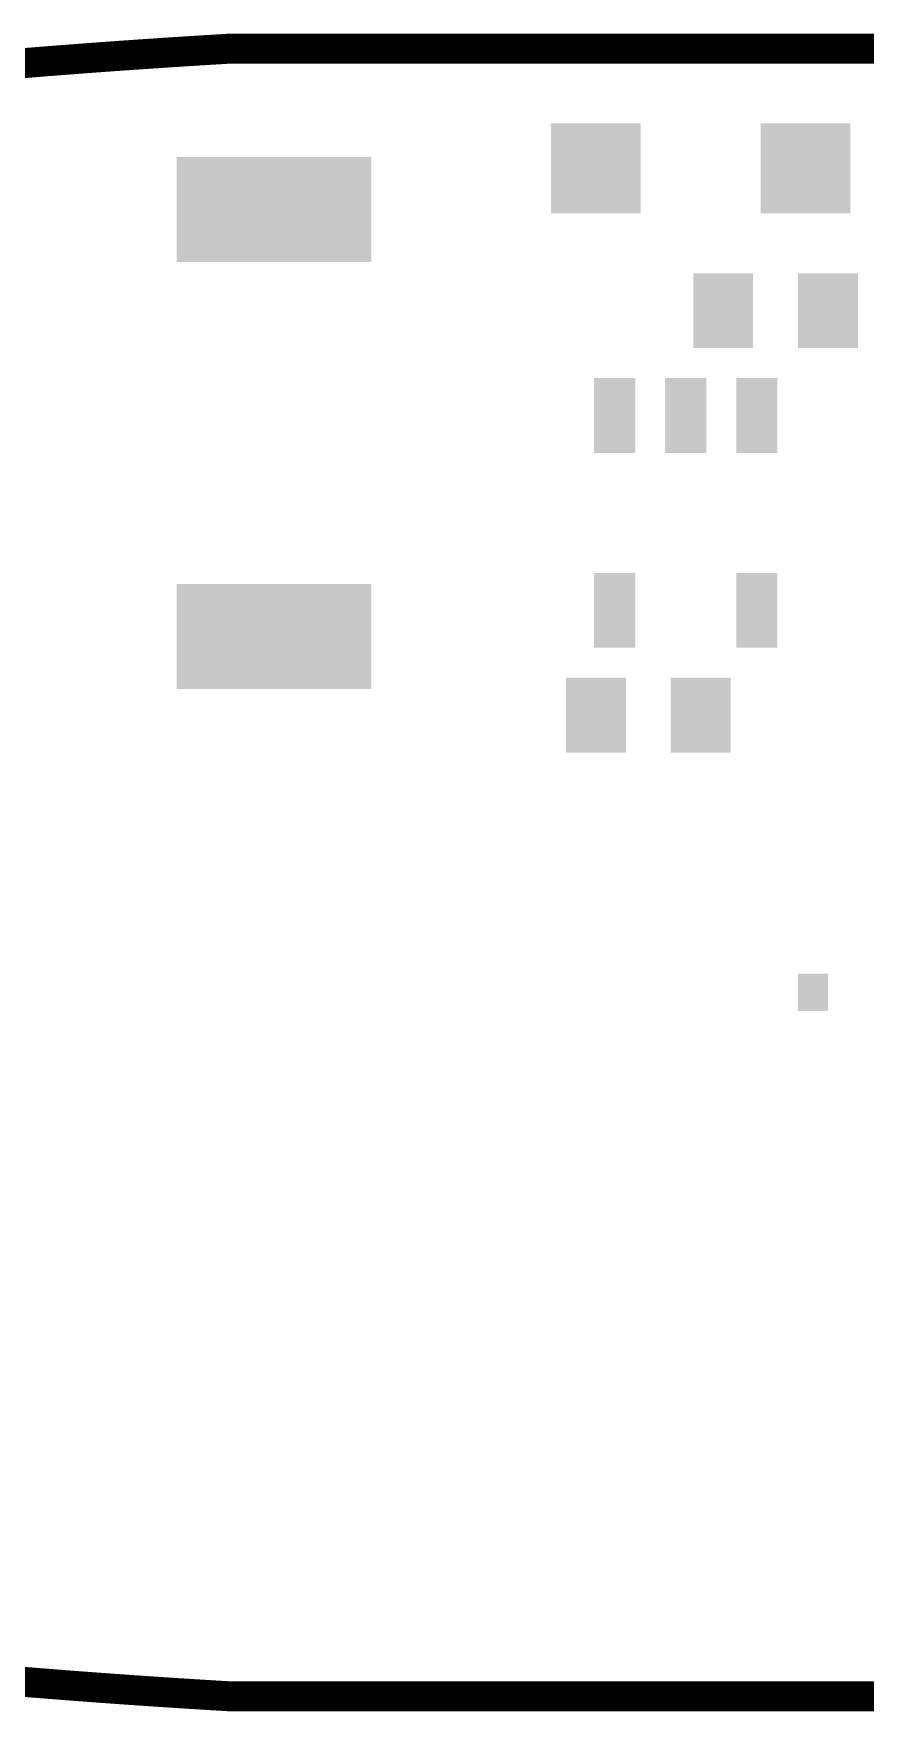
# Model space of a CAD drawing. Extents: x -0.2 to 60.2, y -0.2 to 22.2.
# Drawn here: x 18.69 to 29.8, y -0.2 to 22.2 of the extents above; entities that cross this region are included whole.
import ezdxf

# ---------------------------------------------------------------- set-up
doc = ezdxf.new("R2010")
doc.units = 0
doc.layers.add('20', color=7, linetype='CONTINUOUS')
doc.layers.add('32', color=253, linetype='CONTINUOUS')

# ---------------------------------------------------------------- blocks, each defined once
blk = doc.blocks.new('RECT')
blk.add_solid([(-0.5, -0.5), (0.5, -0.5), (-0.5, 0.5), (0.5, 0.5)])

msp = doc.modelspace()

# ---------------------------------------------------------------- linework, layer by layer
at = {"layer": '20', "const_width": 0.4}
for points in [[(21.0534, 21.9829), (20.8374, 21.9696)], [(21.2694, 21.9959), (21.0534, 21.9829)], [(21.2863, 21.9969), (21.2694, 21.9959)], [(21.2997, 21.9976), (21.2863, 21.9969)], [(21.3066, 21.9979), (21.2997, 21.9976)], [(21.3201, 21.9985), (21.3066, 21.9979)], [(21.3269, 21.9988), (21.3201, 21.9985)], [(21.3404, 21.9992), (21.3269, 21.9988)], [(21.3472, 21.9993), (21.3404, 21.9992)], [(21.3606, 21.9997), (21.3472, 21.9993)], [(21.3675, 21.9998), (21.3606, 21.9997)], [(21.3742, 21.9999), (21.3675, 21.9998)], [(21.381, 22), (21.3742, 21.9999)], [(21.3878, 22), (21.381, 22)], [(21.3945, 22), (21.3878, 22)], [(38.6089, 22), (21.3945, 22)], [(18.6792, 21.8149), (18.4636, 21.7973)], [(18.8949, 21.8323), (18.6792, 21.8149)], [(19.1106, 21.8491), (18.8949, 21.8323)], [(19.3264, 21.8656), (19.1106, 21.8491)], [(19.5421, 21.8816), (19.3264, 21.8656)], [(19.7579, 21.8972), (19.5421, 21.8816)], [(19.9738, 21.9124), (19.7579, 21.8972)], [(20.1896, 21.9273), (19.9738, 21.9124)], [(20.4055, 21.9418), (20.1896, 21.9273)], [(20.6214, 21.9559), (20.4055, 21.9418)], [(20.8374, 21.9696), (20.6214, 21.9559)], [(18.484, 0.2014), (18.697, 0.1839)], [(18.697, 0.1839), (18.91, 0.1669)], [(18.91, 0.1669), (19.1229, 0.1502)], [(19.1229, 0.1502), (19.336, 0.134)], [(19.336, 0.134), (19.5491, 0.1182)], [(19.5491, 0.1182), (19.7622, 0.1027)], [(19.7622, 0.1027), (19.9753, 0.0877)], [(19.9753, 0.0877), (20.1885, 0.073)], [(20.1885, 0.073), (20.4017, 0.0587)], [(20.4017, 0.0587), (20.6149, 0.0447)], [(20.6149, 0.0447), (20.8282, 0.0312)], [(20.8282, 0.0312), (21.0414, 0.0179)], [(21.0414, 0.0179), (21.2547, 0.0051)], [(21.2547, 0.0051), (21.2867, 0.0032)], [(21.2867, 0.0032), (21.2934, 0.0028)], [(21.2934, 0.0028), (21.3002, 0.0024)], [(21.3002, 0.0024), (21.307, 0.0021)], [(21.307, 0.0021), (21.3138, 0.0018)], [(21.3138, 0.0018), (21.3205, 0.0016)], [(21.3205, 0.0016), (21.3272, 0.0013)], [(21.3272, 0.0013), (21.3341, 0.0011)], [(21.3341, 0.0011), (21.3408, 0.0009)], [(21.3408, 0.0009), (21.3476, 0.0007)], [(21.3476, 0.0007), (21.3544, 0.0005)], [(21.3544, 0.0005), (21.3611, 0.0004)], [(21.3611, 0.0004), (21.3679, 0.0002)], [(21.3679, 0.0002), (21.3747, 0.0002)], [(21.3747, 0.0002), (21.3814, 0.0001)], [(21.3814, 0.0001), (21.3882, 0)], [(21.3882, 0), (21.395, 0)], [(21.395, 0), (38.6014, 0)]]:
    msp.add_lwpolyline(points, dxfattribs=at)
at = {"layer": '20', "const_width": 0.2}
for points in [[(21.0474, 22.0827, 1), (21.0594, 21.8831)], [(21.0596, 21.8831, 1), (21.0472, 22.0827)], [(21.2635, 22.0957, 1), (21.2753, 21.8961)], [(21.2811, 22.0968, 1), (21.2914, 21.897)], [(21.2953, 22.0975, 1), (21.3042, 21.8977)], [(21.3021, 22.0978, 1), (21.311, 21.898)], [(21.3164, 22.0984, 1), (21.3237, 21.8986)], [(21.3239, 22.0987, 1), (21.3298, 21.8988)], [(21.3374, 22.0991, 1), (21.3433, 21.8992)], [(21.3449, 22.0993, 1), (21.3494, 21.8994)], [(21.3592, 22.0996, 1), (21.3621, 21.8997)], [(21.2754, 21.8961, 1), (21.2634, 22.0957)], [(21.366, 22.0997, 1), (21.3689, 21.8998)], [(21.3727, 22.0998, 1), (21.3757, 21.8999)], [(21.2922, 21.8971, 1), (21.2803, 22.0967)], [(21.381, 22.1, 1), (21.381, 21.9)], [(21.387, 22.0999, 1), (21.3885, 21.9)], [(21.3945, 22.1, 1), (21.3945, 21.9)], [(21.3049, 21.8977, 1), (21.2946, 22.0975)], [(21.311, 21.898, 1), (21.3021, 22.0978)], [(21.3245, 21.8986, 1), (21.3156, 22.0984)], [(21.3305, 21.8988, 1), (21.3232, 22.0987)], [(21.3433, 21.8992, 1), (21.3374, 22.0991)], [(21.3501, 21.8994, 1), (21.3442, 22.0993)], [(21.3629, 21.8997, 1), (21.3584, 22.0996)], [(21.3689, 21.8998, 1), (21.366, 22.0997)], [(21.3757, 21.8999, 1), (21.3727, 22.0998)], [(21.3825, 21.9, 1), (21.3795, 22.0999)], [(21.3878, 21.9, 1), (21.3878, 22.1)], [(21.3952, 21.9, 1), (21.3938, 22.1)], [(18.6713, 21.9146, 1), (18.6872, 21.7153)], [(18.6874, 21.7153, 1), (18.6711, 21.9146)], [(18.8871, 21.9319, 1), (18.9027, 21.7326)], [(18.9029, 21.7326, 1), (18.8869, 21.9319)], [(19.103, 21.9488, 1), (19.1182, 21.7494)], [(19.1184, 21.7494, 1), (19.1028, 21.9488)], [(19.3189, 21.9653, 1), (19.3338, 21.7658)], [(19.334, 21.7658, 1), (19.3187, 21.9653)], [(19.5349, 21.9813, 1), (19.5493, 21.7819)], [(19.5495, 21.7819, 1), (19.5347, 21.9813)], [(19.7509, 21.997, 1), (19.7649, 21.7975)], [(19.7651, 21.7975, 1), (19.7507, 21.997)], [(19.9669, 22.0122, 1), (19.9806, 21.8127)], [(19.9808, 21.8127, 1), (19.9667, 22.0122)], [(20.1829, 22.0271, 1), (20.1963, 21.8275)], [(20.1965, 21.8275, 1), (20.1827, 22.0271)], [(20.399, 22.0416, 1), (20.412, 21.842)], [(20.4122, 21.842, 1), (20.3988, 22.0416)], [(20.6151, 22.0556, 1), (20.6278, 21.8561)], [(20.6279, 21.8561, 1), (20.615, 22.0556)], [(20.8312, 22.0694, 1), (20.8436, 21.8697)], [(20.8437, 21.8698, 1), (20.8311, 22.0693)], [(18.705, 0.2836, 1), (18.689, 0.0842)], [(18.6888, 0.0843, 1), (18.7052, 0.2836)], [(18.9177, 0.2666, 1), (18.9022, 0.0672)], [(18.902, 0.0672, 1), (18.9179, 0.2665)], [(19.1306, 0.25, 1), (19.1153, 0.0505)], [(19.1152, 0.0505, 1), (19.1307, 0.2499)], [(19.3434, 0.2337, 1), (19.3286, 0.0343)], [(19.3284, 0.0343, 1), (19.3436, 0.2337)], [(19.5563, 0.2179, 1), (19.5419, 0.0184)], [(19.5417, 0.0184, 1), (19.5565, 0.2179)], [(19.7692, 0.2025, 1), (19.7552, 0.003)], [(19.755, 0.003, 1), (19.7694, 0.2025)], [(19.9822, 0.1874, 1), (19.9684, -0.0121)], [(19.9683, -0.0121, 1), (19.9823, 0.1874)], [(20.1952, 0.1727, 1), (20.1818, -0.0268)], [(20.1816, -0.0268, 1), (20.1954, 0.1727)], [(20.4082, 0.1584, 1), (20.3951, -0.0411)], [(20.395, -0.0411, 1), (20.4083, 0.1584)], [(20.6212, 0.1445, 1), (20.6086, -0.0551)], [(20.6084, -0.0551, 1), (20.6214, 0.1445)], [(20.8343, 0.131, 1), (20.822, -0.0687)], [(20.8218, -0.0686, 1), (20.8345, 0.1309)], [(21.0474, 0.1177, 1), (21.0354, -0.0819)], [(21.0352, -0.0819, 1), (21.0476, 0.1177)], [(21.2606, 0.1049, 1), (21.2488, -0.0948)], [(21.2922, 0.103, 1), (21.2812, -0.0967)], [(21.2986, 0.1027, 1), (21.2883, -0.0971)], [(21.3049, 0.1023, 1), (21.2955, -0.0974)], [(21.3114, 0.102, 1), (21.3025, -0.0978)], [(21.3179, 0.1017, 1), (21.3096, -0.0981)], [(21.3243, 0.1015, 1), (21.3167, -0.0984)], [(21.3306, 0.1012, 1), (21.3239, -0.0987)], [(21.3372, 0.101, 1), (21.3309, -0.0989)], [(21.3435, 0.1008, 1), (21.3381, -0.0991)], [(21.35, 0.1006, 1), (21.3451, -0.0993)], [(21.2487, -0.0948, 1), (21.2607, 0.1049)], [(21.3564, 0.1005, 1), (21.3523, -0.0995)], [(21.3629, 0.1003, 1), (21.3593, -0.0996)], [(21.3692, 0.1002, 1), (21.3665, -0.0998)], [(21.3757, 0.1001, 1), (21.3736, -0.0998)], [(21.2808, -0.0967, 1), (21.2926, 0.103)], [(21.3821, 0.1001, 1), (21.3807, -0.0999)], [(21.288, -0.0971, 1), (21.2989, 0.1027)], [(21.3887, 0.1, 1), (21.3877, -0.1)], [(21.295, -0.0974, 1), (21.3054, 0.1023)], [(21.395, 0.1, 1), (21.395, -0.1)], [(21.3022, -0.0978, 1), (21.3117, 0.102)], [(21.3093, -0.0981, 1), (21.3182, 0.1017)], [(21.3163, -0.0984, 1), (21.3247, 0.1015)], [(21.3234, -0.0986, 1), (21.3311, 0.1012)], [(21.3307, -0.0989, 1), (21.3374, 0.101)], [(21.3377, -0.0991, 1), (21.3439, 0.1008)], [(21.3449, -0.0993, 1), (21.3502, 0.1006)], [(21.3519, -0.0995, 1), (21.3568, 0.1005)], [(21.359, -0.0996, 1), (21.3632, 0.1003)], [(21.3661, -0.0997, 1), (21.3696, 0.1002)], [(21.3733, -0.0998, 1), (21.376, 0.1001)], [(21.3804, -0.0999, 1), (21.3824, 0.1001)], [(21.3875, -0.1, 1), (21.3889, 0.1)], [(21.3945, -0.1, 1), (21.3954, 0.1)]]:
    msp.add_lwpolyline(points, format="xyb", dxfattribs=at)

# ---------------------------------------------------------------- block references
at = {"layer": '32'}
for p, xscale, yscale in [((26.2, 20.4), 1.2, 1.2), ((29, 20.4), 1.2, 1.2), ((21.9, 19.85), 2.6, 1.4), ((21.9, 14.15), 2.6, 1.4), ((29.1, 9.4), 0.4, 0.5)]:
    msp.add_blockref('RECT', p, dxfattribs=dict(at, xscale=xscale, yscale=yscale))
at = {"layer": '32', "xscale": 0.8, "rotation": 180}
for p in [(27.9, 18.5), (29.3, 18.5)]:
    msp.add_blockref('RECT', p, dxfattribs=at)
at = {"layer": '32'}
for p, xscale in [((26.45, 17.1), 0.55), ((27.4, 17.1), 0.55), ((28.35, 17.1), 0.55), ((26.45, 14.5), 0.55), ((28.35, 14.5), 0.55), ((26.2, 13.1), 0.8), ((27.6, 13.1), 0.8)]:
    msp.add_blockref('RECT', p, dxfattribs=dict(at, xscale=xscale))

doc.saveas('drawing.dxf')
